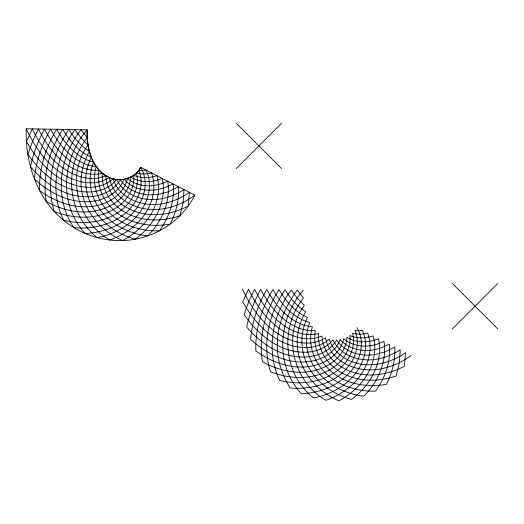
<?xml version="1.0" encoding="UTF-8"?>
<svg xmlns="http://www.w3.org/2000/svg" width="524" height="524" viewBox="0 0 524 524"><rect width="100%" height="100%" fill="white"/><g stroke="black" fill="none" stroke-linecap="round" stroke-linejoin="round"><path stroke-width="0.79" d="M26.22 128.799C37.289 152.779 55.976 177.086 83.395 182.195A80.441 80.441 0 0 0 85.667 182.594A77.637 77.637 0 0 0 90.272 182.784A63.266 63.266 0 0 0 94.582 182.679A58.786 58.786 0 0 0 98.761 181.926A47.677 47.677 0 0 0 102.586 180.918A44.861 44.861 0 0 0 106.162 179.339A36.556 36.556 0 0 0 109.352 177.564C120.448 182.509 135.054 178.402 140.668 167.287A31.695 31.695 0 0 1 142.299 170.411A39.077 39.077 0 0 1 143.694 173.922A37.977 37.977 0 0 1 144.552 177.571A47.566 47.566 0 0 1 145.109 181.566A46.99 46.99 0 0 1 145.063 185.588A59.212 59.212 0 0 1 144.663 189.911A59.127 59.127 0 0 1 143.615 194.122A74.415 74.415 0 0 1 142.181 198.583A74.788 74.788 0 0 1 140.078 202.775A87.187 87.187 0 0 1 139.181 204.399C128.203 223.086 106.261 232.512 85.261 233.501C58.171 204.746 62.002 158.451 87.122 129.828C86.689 147.906 91.543 169.252 109.352 177.557A34.61 34.61 0 0 0 110.191 181.055A42.595 42.595 0 0 0 111.448 184.697A41.147 41.147 0 0 0 113.177 188.116A51.208 51.208 0 0 0 115.352 191.614A49.996 49.996 0 0 0 117.985 194.758A62.507 62.507 0 0 0 121.07 197.921A61.465 61.465 0 0 0 124.568 200.607A76.812 76.812 0 0 0 128.524 203.233A75.915 75.915 0 0 0 132.821 205.257A88.196 88.196 0 0 0 134.544 205.984L137.557 207.163A87.501 87.501 0 0 0 139.371 207.622C158.549 212.973 179.221 206.79 194.836 195.138L140.668 167.287C135.061 178.684 119.865 182.712 108.763 177.302C91.438 169.272 86.486 147.048 87.122 129.828L26.22 128.799C25.237 161.916 36.28 197.024 62.055 218.986C84.993 239.134 118.778 246.182 147.663 235.892A83.722 83.722 0 0 0 194.902 195.17M303.331 290.106C278.205 318.73 274.373 365.025 301.47 393.779C322.47 392.79 344.412 383.365 355.39 364.678A87.187 87.187 0 0 0 356.287 363.06A74.788 74.788 0 0 0 358.39 358.861A74.415 74.415 0 0 0 359.831 354.401A59.127 59.127 0 0 0 360.879 350.189A59.212 59.212 0 0 0 361.272 345.866M236.167 168.617L281.591 123.186M452.376 328.895L497.8 283.464M411.045 355.416C395.43 367.069 374.758 373.252 355.58 367.9A87.501 87.501 0 0 1 353.766 367.442L350.752 366.263A88.196 88.196 0 0 1 349.023 365.536A75.915 75.915 0 0 1 344.726 363.518A76.812 76.812 0 0 1 340.77 360.885A61.465 61.465 0 0 1 337.273 358.206A62.507 62.507 0 0 1 334.188 355.043A49.996 49.996 0 0 1 331.554 351.892A51.208 51.208 0 0 1 329.38 348.394A41.147 41.147 0 0 1 327.651 344.975A42.595 42.595 0 0 1 326.393 341.334A34.807 34.807 0 0 0 329.223 339.094A33.425 33.425 0 0 0 330.513 342.421A41.147 41.147 0 0 0 332.242 345.84A40.145 40.145 0 0 0 334.417 348.964A49.819 49.819 0 0 1 331.554 351.892A51.247 51.247 0 0 1 328.253 354.362A63.967 63.967 0 0 1 324.513 356.746A66.05 66.05 0 0 1 320.426 358.554A80.906 80.906 0 0 1 316.509 360.014L315.92 360.217A82.864 82.864 0 0 1 312.402 360.964C289.693 365.575 266.847 354.525 250.583 339.218C252.142 321.664 258.024 304.726 266.788 289.49C274.622 303.724 285.397 317.557 300.802 323.93A74.198 74.198 0 0 0 304.339 325.306A64.478 64.478 0 0 0 308.453 326.229A53.389 53.389 0 0 0 312.37 326.819A46.931 46.931 0 0 0 311.485 330.572A56.946 56.946 0 0 1 307.378 330.31A64.478 64.478 0 0 1 303.265 329.393A76.995 76.995 0 0 1 299.499 328.319C281.676 321.618 269.277 305.774 260.697 289.386C254.232 301.189 249.404 313.863 246.693 327.055C261.607 344.615 283.576 358.861 307.45 356.896A83.637 83.637 0 0 0 309.239 356.772L310.463 356.543A82.864 82.864 0 0 0 313.981 355.796A68.821 68.821 0 0 0 318.33 354.624A66.05 66.05 0 0 0 322.417 352.816A53.081 53.081 0 0 0 326.085 350.864A51.247 51.247 0 0 0 329.386 348.394A41.193 41.193 0 0 0 332.242 345.84A39.955 39.955 0 0 0 334.653 342.899A32.429 32.429 0 0 0 336.604 339.945A32.075 32.075 0 0 0 338.74 342.775A39.444 39.444 0 0 0 341.334 345.558A38.953 38.953 0 0 0 344.294 347.936A48.509 48.509 0 0 0 347.7 350.196A48.097 48.097 0 0 0 351.401 351.931A60.195 60.195 0 0 0 355.521 353.484A59.913 59.913 0 0 0 359.824 354.401A74.952 74.952 0 0 0 364.521 355.069A74.965 74.965 0 0 0 369.263 355.01A87.135 87.135 0 0 0 371.13 354.912L374.352 354.656A87.737 87.737 0 0 0 376.186 354.27L384.596 352.03L394.795 347.058C395.515 360.008 392.253 372.833 386.411 384.341C365.038 388.356 340.711 383.168 326.007 366.302A79.687 79.687 0 0 1 322.948 362.634L322.614 362.117A80.82 80.82 0 0 1 320.426 358.554A65.926 65.926 0 0 1 318.33 354.624A68.67 68.67 0 0 1 316.771 350.405A55.321 55.321 0 0 1 315.605 346.384A58.655 58.655 0 0 1 314.963 342.198A47.52 47.52 0 0 1 314.669 338.262A51.516 51.516 0 0 1 314.845 334.247A42.215 42.215 0 0 0 318.553 333.572A38.756 38.756 0 0 0 318.5 337.26A47.52 47.52 0 0 0 318.795 341.196A44.645 44.645 0 0 0 319.575 345.008A55.321 55.321 0 0 0 320.74 349.023A52.924 52.924 0 0 0 322.417 352.816A65.926 65.926 0 0 0 324.52 356.746A63.935 63.935 0 0 0 327.133 360.329A79.707 79.707 0 0 1 322.948 362.634A80.906 80.906 0 0 1 319.024 364.095C297.475 371.693 273.574 363.957 255.836 350.857C255.096 329.262 261.751 307.968 272.88 289.595C279.914 301.889 289.294 313.548 302.289 319.83A74.198 74.198 0 0 0 305.826 321.205A62.749 62.749 0 0 0 309.73 322.47A53.586 53.586 0 0 0 308.459 326.229A64.642 64.642 0 0 0 307.378 330.317A57.024 57.024 0 0 0 306.743 334.377M153.84 185.404A75.489 75.489 0 0 0 158.51 184.618A76.746 76.746 0 0 0 163.01 183.112L167.752 181.212C170.896 201.439 161.824 221.744 147.663 235.892C125.4 233.324 103.169 220.473 94.202 199.231A81.652 81.652 0 0 1 93.03 196.493L92.152 193.533A83.565 83.565 0 0 1 91.693 191.804A72.456 72.456 0 0 1 90.698 187.369A77.637 77.637 0 0 1 86.093 187.186C59.402 185.064 38.966 163.717 26.514 141.572L32.311 128.904C42.64 150.342 59.219 171.859 83.526 177.505A80.441 80.441 0 0 0 85.798 177.905A69.43 69.43 0 0 0 90.148 178.481A63.266 63.266 0 0 0 94.458 178.376A51.555 51.555 0 0 0 98.466 177.983A47.677 47.677 0 0 0 102.291 176.981A38.927 38.927 0 0 0 105.776 175.723A36.32 36.32 0 0 0 106.162 179.339A44.645 44.645 0 0 0 106.942 183.151A42.595 42.595 0 0 0 108.199 186.793A42.772 42.772 0 0 0 111.448 184.703A41.193 41.193 0 0 0 114.304 182.149A33.477 33.477 0 0 0 116.721 179.509A32.619 32.619 0 0 0 118.444 182.621A40.145 40.145 0 0 0 120.618 185.745A39.444 39.444 0 0 0 123.212 188.529A49.125 49.125 0 0 0 126.258 191.267A48.509 48.509 0 0 0 129.664 193.526A60.705 60.705 0 0 0 133.515 195.668A60.195 60.195 0 0 0 137.635 197.214A75.292 75.292 0 0 0 142.181 198.583A74.952 74.952 0 0 0 146.877 199.244A87.122 87.122 0 0 0 148.737 199.434L151.96 199.67A87.135 87.135 0 0 0 153.833 199.572C164.634 199.277 174.944 195.282 184.003 189.57L183.21 202.441L179.87 215.724C159.375 222.949 134.504 221.475 117.52 206.901A78.043 78.043 0 0 1 113.977 203.718A79.687 79.687 0 0 1 110.924 200.057A63.935 63.935 0 0 1 108.311 196.474A65.926 65.926 0 0 1 106.208 192.537A52.924 52.924 0 0 1 104.531 188.751A55.321 55.321 0 0 1 103.366 184.73A44.861 44.861 0 0 0 106.942 183.158A42.772 42.772 0 0 0 110.191 181.055A34.807 34.807 0 0 0 113.02 178.815A33.425 33.425 0 0 0 114.304 182.142A41.147 41.147 0 0 0 116.033 185.562A40.145 40.145 0 0 0 118.214 188.686A49.996 49.996 0 0 0 120.841 191.836A49.125 49.125 0 0 0 123.893 194.568A61.465 61.465 0 0 0 127.391 197.247A60.705 60.705 0 0 0 131.242 199.389A75.915 75.915 0 0 0 135.539 201.412A75.292 75.292 0 0 0 140.078 202.775A87.501 87.501 0 0 0 141.893 203.24L145.05 203.96A87.122 87.122 0 0 0 146.91 204.144C161.982 206.011 177.099 200.862 189.419 192.354L188.149 206.011C170.922 215.141 149.556 218.076 131.38 209.947A88.196 88.196 0 0 1 129.657 209.22L125.243 206.639A76.812 76.812 0 0 1 121.286 204.013A78.043 78.043 0 0 1 117.749 200.83A62.507 62.507 0 0 1 114.664 197.666A63.967 63.967 0 0 1 110.924 200.05A79.707 79.707 0 0 1 106.739 202.356M452.376 283.464L497.8 328.895M236.167 123.186L281.591 168.617M120.396 179.667A32.075 32.075 0 0 0 122.537 182.496A39.444 39.444 0 0 0 125.125 185.28A38.953 38.953 0 0 0 128.085 187.657A48.509 48.509 0 0 0 131.491 189.917A48.097 48.097 0 0 0 135.192 191.653A60.195 60.195 0 0 0 139.312 193.205A59.913 59.913 0 0 0 143.622 194.122A74.952 74.952 0 0 0 148.318 194.79A74.965 74.965 0 0 0 153.054 194.732A87.135 87.135 0 0 0 154.927 194.633L158.15 194.378A87.737 87.737 0 0 0 159.977 193.991L168.394 191.751L178.586 186.78C179.313 199.729 176.044 212.554 170.202 224.062C148.836 228.078 124.509 222.89 109.798 206.024A79.687 79.687 0 0 1 106.739 202.356L106.405 201.838A80.82 80.82 0 0 1 104.224 198.275A65.926 65.926 0 0 1 102.121 194.345A68.67 68.67 0 0 1 100.569 190.127A55.321 55.321 0 0 1 99.403 186.105A58.655 58.655 0 0 1 98.754 181.92A47.52 47.52 0 0 1 98.46 177.983A51.516 51.516 0 0 1 98.636 173.968A42.169 42.169 0 0 1 99.121 170.234A46.839 46.839 0 0 1 95.27 170.287A56.946 56.946 0 0 1 91.176 170.031A64.478 64.478 0 0 1 87.056 169.114M242.429 289.078C253.498 313.057 272.185 337.364 299.604 342.473A80.441 80.441 0 0 0 301.87 342.873A77.637 77.637 0 0 0 306.481 343.063A63.266 63.266 0 0 0 310.791 342.958A58.786 58.786 0 0 0 314.963 342.205A47.677 47.677 0 0 0 318.795 341.196A44.861 44.861 0 0 0 322.371 339.618A36.556 36.556 0 0 0 325.561 337.842A34.61 34.61 0 0 0 326.4 341.334A42.772 42.772 0 0 1 323.144 343.43A44.861 44.861 0 0 1 319.575 345.008A55.511 55.511 0 0 1 315.612 346.384A58.786 58.786 0 0 1 311.433 347.137A72.554 72.554 0 0 1 306.907 347.648A77.637 77.637 0 0 1 302.296 347.464C275.611 345.342 255.175 323.996 242.717 301.85L248.52 289.183C258.843 310.621 275.428 332.137 299.735 337.784A80.441 80.441 0 0 0 302.007 338.183A80.493 80.493 0 0 0 301.909 340.489L301.87 342.873A77.611 77.611 0 0 0 302.302 347.464L303.023 352.344A83.565 83.565 0 0 0 303.488 354.073C309.127 376.9 329.419 393.478 351.525 399.426C367.055 387.884 379.049 370.114 379.572 350.314A87.587 87.587 0 0 0 379.658 348.46L379.219 343.39A76.635 76.635 0 0 0 378.544 338.707A76.746 76.746 0 0 1 374.044 340.214A61.38 61.38 0 0 1 369.78 341.334A60.345 60.345 0 0 1 365.405 341.766A48.201 48.201 0 0 1 361.318 341.851A47.861 47.861 0 0 1 357.276 341.294A38.449 38.449 0 0 1 353.576 340.436A38.455 38.455 0 0 1 350.052 339.021A31.342 31.342 0 0 1 346.921 337.364A30.457 30.457 0 0 1 346.508 340.816A37.669 37.669 0 0 1 345.676 344.451A38.219 38.219 0 0 1 344.294 347.936A47.841 47.841 0 0 1 342.46 351.545A48.706 48.706 0 0 1 340.096 354.846A61.111 61.111 0 0 1 337.273 358.2A62.356 62.356 0 0 1 333.958 361.108A77.925 77.925 0 0 1 330.186 363.997A79.707 79.707 0 0 1 326.007 366.296C305.97 376.664 281.499 372.387 262.478 361.763C258.28 336.677 265.393 310.876 278.971 289.693C285.429 300.383 293.689 310.634 305.099 316.26A73.845 73.845 0 0 0 307.464 317.433A62.959 62.959 0 0 0 305.833 321.205A74.375 74.375 0 0 0 304.516 324.775L304.339 325.306A64.642 64.642 0 0 0 303.265 329.393A77.133 77.133 0 0 0 302.492 333.238L302.394 333.808A69.495 69.495 0 0 0 302.007 338.183M86.093 187.186L86.82 192.066A83.565 83.565 0 0 0 87.279 193.795C92.918 216.622 113.21 233.2 135.316 239.147C150.853 227.606 162.84 209.836 163.364 190.035A87.587 87.587 0 0 0 163.455 188.182L163.016 183.112A76.635 76.635 0 0 0 162.335 178.429A76.746 76.746 0 0 1 157.835 179.935A61.38 61.38 0 0 1 153.578 181.055A60.345 60.345 0 0 1 149.196 181.487A48.201 48.201 0 0 1 145.115 181.573A47.861 47.861 0 0 1 141.067 181.016A38.449 38.449 0 0 1 137.373 180.158A38.455 38.455 0 0 1 133.843 178.743A31.342 31.342 0 0 1 130.712 177.086M133.574 182.457A37.394 37.394 0 0 0 133.849 178.743A30.222 30.222 0 0 0 133.725 175.278A31.329 31.329 0 0 0 137.072 176.437A38.449 38.449 0 0 0 140.766 177.295A38.697 38.697 0 0 0 144.552 177.564A48.201 48.201 0 0 0 148.633 177.485A49.033 49.033 0 0 0 152.654 176.758A61.38 61.38 0 0 0 156.918 175.638A61.197 61.197 0 0 1 157.835 179.935A76.635 76.635 0 0 1 158.51 184.618A75.174 75.174 0 0 1 158.477 189.321A87.587 87.587 0 0 1 158.392 191.175L158.15 194.378A86.886 86.886 0 0 1 157.776 196.192C154.239 215.678 139.698 231.418 122.629 240.536C98.676 230.357 79.576 206.148 81.096 179.332A80.493 80.493 0 0 1 81.194 177.027L81.967 171.708A77.133 77.133 0 0 1 82.74 167.863L84.259 162.905A74.375 74.375 0 0 1 85.569 159.335L88.176 153.755A73.969 73.969 0 0 1 89.427 151.423C80.834 145.986 74.212 138.061 68.854 129.52C52.695 153.146 45.523 183.669 54.267 211.441C74.474 219.445 99.311 220.1 117.52 206.901A77.925 77.925 0 0 0 121.293 204.013A76.563 76.563 0 0 0 124.568 200.607A61.111 61.111 0 0 0 127.391 197.253A60.155 60.155 0 0 0 129.664 193.526A47.841 47.841 0 0 0 131.498 189.924A47.225 47.225 0 0 0 132.749 186.099A37.669 37.669 0 0 0 133.581 182.457M152.661 176.758A61.197 61.197 0 0 1 153.571 181.055A59.841 59.841 0 0 1 153.833 185.404A75.174 75.174 0 0 1 153.801 190.107A74.965 74.965 0 0 1 149.058 190.166A59.913 59.913 0 0 1 144.67 189.911M152.654 176.765A48.804 48.804 0 0 0 151.502 172.855A49.033 49.033 0 0 1 147.48 173.588A39.346 39.346 0 0 1 143.694 173.929A38.697 38.697 0 0 1 139.915 173.654A31.506 31.506 0 0 1 136.423 173.031A30.281 30.281 0 0 1 137.072 176.437A37.466 37.466 0 0 1 137.367 180.151A37.394 37.394 0 0 1 137.105 183.872A46.911 46.911 0 0 1 136.443 187.834M153.84 185.404A60.345 60.345 0 0 1 149.458 185.837A59.913 59.913 0 0 1 145.063 185.588A47.861 47.861 0 0 1 141.022 185.037A47.867 47.867 0 0 1 137.105 183.872A38.455 38.455 0 0 1 133.581 182.463M148.312 194.79A74.5 74.5 0 0 0 149.065 190.16A59.212 59.212 0 0 0 149.458 185.837A59.841 59.841 0 0 0 149.196 181.487A47.566 47.566 0 0 0 148.639 177.485A48.804 48.804 0 0 0 147.48 173.588A39.077 39.077 0 0 0 146.085 170.071A39.346 39.346 0 0 1 142.299 170.411A31.977 31.977 0 0 1 138.755 170.359A30.733 30.733 0 0 1 139.908 173.654A37.977 37.977 0 0 1 140.766 177.295A37.466 37.466 0 0 1 141.067 181.016A46.99 46.99 0 0 1 141.015 185.031A46.911 46.911 0 0 1 140.36 188.994A59.127 59.127 0 0 1 139.312 193.205A59.474 59.474 0 0 1 137.635 197.221A74.788 74.788 0 0 1 135.533 201.412A75.528 75.528 0 0 1 132.814 205.257C119.407 223.185 95.46 229.761 73.917 227.645C53.494 197.843 59.16 157.076 81.03 129.723L87.305 137.779C63.286 167.189 67.02 213.949 97.326 237.667C116.354 233.894 134.897 223.139 144.152 205.578A87.187 87.187 0 0 0 145.05 203.96L146.235 200.987A86.801 86.801 0 0 0 146.877 199.251A74.415 74.415 0 0 0 148.318 194.79M144.67 189.911A59.913 59.913 0 0 1 140.36 189A47.867 47.867 0 0 1 136.443 187.834A48.097 48.097 0 0 1 132.749 186.099A38.632 38.632 0 0 1 129.467 184.179M136.45 187.834A47.225 47.225 0 0 1 135.192 191.66A59.474 59.474 0 0 1 133.509 195.668A60.155 60.155 0 0 1 131.236 199.389A75.528 75.528 0 0 1 128.518 203.233A76.563 76.563 0 0 1 125.243 206.639C109.261 222.386 84.593 225.372 63.528 220.231C49.308 190.808 56.035 155.307 74.945 129.625L81.227 138.159L88.091 144.971C65.592 175.573 77.152 221.665 109.876 240.031C128.111 233.521 144.847 220.139 151.325 201.406A86.801 86.801 0 0 0 151.96 199.67L152.687 196.552A86.886 86.886 0 0 0 153.054 194.738A74.5 74.5 0 0 0 153.807 190.107A75.489 75.489 0 0 0 158.477 189.321A87.737 87.737 0 0 0 160.311 188.935L164.615 187.743L173.169 183.996C174.905 200.718 169.147 217.388 159.381 230.829C137.426 231.588 113.944 222.621 101.898 203.495A80.82 80.82 0 0 1 99.711 199.939L98.938 198.255A81.652 81.652 0 0 1 97.772 195.518A68.67 68.67 0 0 1 96.213 191.299A72.456 72.456 0 0 1 95.224 186.865A58.655 58.655 0 0 1 94.582 182.679A63.227 63.227 0 0 1 94.458 178.376A51.516 51.516 0 0 1 94.634 174.354A57.024 57.024 0 0 1 95.27 170.293A46.931 46.931 0 0 1 96.161 166.54A53.389 53.389 0 0 1 92.25 165.944A64.478 64.478 0 0 1 88.13 165.027A74.198 74.198 0 0 1 84.6 163.652C69.188 157.279 58.419 143.438 50.579 129.212C41.815 144.447 35.933 161.385 34.374 178.939C50.638 194.247 73.484 205.29 96.193 200.685A82.864 82.864 0 0 0 99.717 199.939L100.3 199.736A80.906 80.906 0 0 0 104.224 198.275A66.05 66.05 0 0 0 108.311 196.474A63.967 63.967 0 0 0 112.051 194.083M133.581 182.457A38.632 38.632 0 0 1 130.299 180.538A30.457 30.457 0 0 0 130.718 177.086M106.739 202.356A80.906 80.906 0 0 1 102.822 203.816C81.266 211.421 57.365 203.679 39.634 190.579C38.887 168.983 45.549 147.689 56.671 129.317C63.705 141.611 73.085 153.27 86.087 159.551A74.198 74.198 0 0 0 89.617 160.927A62.959 62.959 0 0 1 91.255 157.154A73.845 73.845 0 0 1 88.89 155.982C77.48 150.355 69.22 140.105 62.762 129.415C49.184 150.598 42.071 176.398 46.269 201.485C65.297 212.115 89.761 216.379 109.798 206.024A79.707 79.707 0 0 0 113.983 203.718A77.925 77.925 0 0 0 117.749 200.83A62.356 62.356 0 0 0 121.07 197.928A61.111 61.111 0 0 0 123.893 194.574A48.706 48.706 0 0 0 126.258 191.267A47.841 47.841 0 0 0 128.092 187.664A38.219 38.219 0 0 0 129.474 184.179A37.669 37.669 0 0 0 130.306 180.538A31.473 31.473 0 0 1 127.45 178.435A30.929 30.929 0 0 1 126.507 181.795A38.219 38.219 0 0 1 125.125 185.28A38.979 38.979 0 0 1 123.206 188.535A48.706 48.706 0 0 1 120.841 191.836A49.819 49.819 0 0 1 117.979 194.758A62.356 62.356 0 0 1 114.664 197.666M129.474 184.173A38.953 38.953 0 0 1 126.507 181.795A31.715 31.715 0 0 1 123.992 179.3A31.591 31.591 0 0 1 122.531 182.496A38.979 38.979 0 0 1 120.618 185.745A39.955 39.955 0 0 1 118.208 188.686A49.819 49.819 0 0 1 115.346 191.614A51.247 51.247 0 0 1 112.051 194.083A63.935 63.935 0 0 0 114.664 197.666M120.396 179.667A32.429 32.429 0 0 1 118.437 182.621A39.955 39.955 0 0 1 116.033 185.562A41.193 41.193 0 0 1 113.177 188.109A51.247 51.247 0 0 1 109.876 190.585A53.081 53.081 0 0 1 106.208 192.531A66.05 66.05 0 0 1 102.121 194.339A68.821 68.821 0 0 1 97.772 195.518A82.864 82.864 0 0 1 94.255 196.264L93.03 196.493A83.637 83.637 0 0 1 91.248 196.618C67.367 198.583 45.398 184.337 30.484 166.776C33.195 153.584 38.023 140.91 44.494 129.107C53.068 145.495 65.467 161.34 83.296 168.04A76.995 76.995 0 0 0 87.056 169.114A77.133 77.133 0 0 0 86.283 172.959L86.185 173.529A69.495 69.495 0 0 0 85.798 177.905A80.493 80.493 0 0 0 85.7 180.21L85.667 182.594A77.611 77.611 0 0 0 86.093 187.186M112.051 194.083A51.208 51.208 0 0 1 109.876 190.585A52.924 52.924 0 0 1 108.199 186.799M108.199 186.799A53.081 53.081 0 0 1 104.531 188.745A55.511 55.511 0 0 1 100.569 190.12A68.821 68.821 0 0 1 96.22 191.299M96.22 191.299A72.554 72.554 0 0 1 91.693 191.804A83.637 83.637 0 0 1 89.905 191.935C64.007 192.786 41.855 174.597 27.896 154.272L32.593 141.192L38.403 129.009C47.769 147.578 61.819 165.97 82.419 172.455A76.995 76.995 0 0 0 86.185 173.529A69.43 69.43 0 0 0 90.534 174.099A56.946 56.946 0 0 0 94.634 174.361A51.555 51.555 0 0 0 98.643 173.968A42.215 42.215 0 0 0 102.344 173.293A38.756 38.756 0 0 0 102.291 176.981A47.52 47.52 0 0 0 102.593 180.918A44.645 44.645 0 0 0 103.366 184.73M103.366 184.736A55.511 55.511 0 0 1 99.403 186.105A58.786 58.786 0 0 1 95.224 186.858A72.554 72.554 0 0 1 90.698 187.369A77.611 77.611 0 0 1 90.272 182.778A63.227 63.227 0 0 1 90.148 178.474A69.495 69.495 0 0 1 90.534 174.099A57.024 57.024 0 0 1 91.169 170.038A64.642 64.642 0 0 1 92.244 165.944A53.586 53.586 0 0 1 93.521 162.185A62.749 62.749 0 0 1 89.624 160.92A74.375 74.375 0 0 0 88.314 164.497L88.13 165.027A64.642 64.642 0 0 0 87.063 169.114M314.852 334.247A51.555 51.555 0 0 1 310.843 334.633A56.946 56.946 0 0 1 306.743 334.377A69.43 69.43 0 0 1 302.394 333.808A76.995 76.995 0 0 1 298.628 332.733C278.028 326.249 263.972 307.857 254.612 289.287L248.802 301.47L244.105 314.551C258.063 334.875 280.216 353.065 306.114 352.213A83.637 83.637 0 0 0 307.896 352.082A72.554 72.554 0 0 0 312.422 351.578A68.821 68.821 0 0 0 316.778 350.405A55.511 55.511 0 0 0 320.74 349.03A53.081 53.081 0 0 0 324.408 347.078A42.772 42.772 0 0 0 327.657 344.982A41.193 41.193 0 0 0 330.513 342.427A33.477 33.477 0 0 0 332.93 339.788A32.619 32.619 0 0 0 334.653 342.899A40.145 40.145 0 0 0 336.827 346.023A39.444 39.444 0 0 0 339.421 348.807A49.125 49.125 0 0 0 342.467 351.545A48.509 48.509 0 0 0 345.873 353.805A60.705 60.705 0 0 0 349.724 355.947A60.195 60.195 0 0 0 353.844 357.492A75.292 75.292 0 0 0 358.39 358.861A74.952 74.952 0 0 0 363.086 359.523A87.122 87.122 0 0 0 364.946 359.713L368.169 359.949A87.135 87.135 0 0 0 370.036 359.85C380.837 359.556 391.153 355.56 400.212 349.849L399.412 362.719L396.079 376.003C375.584 383.227 350.713 381.754 333.729 367.18A78.043 78.043 0 0 1 330.186 363.997A79.687 79.687 0 0 1 327.127 360.335A63.967 63.967 0 0 0 330.873 357.944A62.356 62.356 0 0 0 334.188 355.043A49.819 49.819 0 0 0 337.05 352.115A48.706 48.706 0 0 0 339.421 348.814A38.979 38.979 0 0 0 341.334 345.558A38.219 38.219 0 0 0 342.722 342.074A30.929 30.929 0 0 0 343.659 338.707A31.473 31.473 0 0 0 346.515 340.816A38.632 38.632 0 0 0 349.79 342.735A38.455 38.455 0 0 0 353.314 344.144A47.867 47.867 0 0 0 357.23 345.309A47.861 47.861 0 0 0 361.272 345.86A59.913 59.913 0 0 0 365.667 346.115A60.345 60.345 0 0 0 370.042 345.683A75.489 75.489 0 0 0 374.719 344.897A76.635 76.635 0 0 0 374.044 340.214A61.197 61.197 0 0 0 373.127 335.923A61.38 61.38 0 0 1 368.863 337.043A61.197 61.197 0 0 1 369.78 341.334A59.841 59.841 0 0 1 370.042 345.683A75.174 75.174 0 0 1 370.01 350.386A74.5 74.5 0 0 1 369.263 355.01A86.886 86.886 0 0 1 368.896 356.831L368.169 359.949A86.801 86.801 0 0 1 367.527 361.684C361.056 380.417 344.32 393.799 326.079 400.31C293.361 381.944 281.801 335.851 304.3 305.25L297.436 298.438L291.148 289.903C272.244 315.586 265.511 351.087 279.737 380.509C300.802 385.651 325.463 382.658 341.452 366.918A76.563 76.563 0 0 0 344.733 363.518A75.528 75.528 0 0 0 347.451 359.674A60.155 60.155 0 0 0 349.724 355.947A59.474 59.474 0 0 0 351.401 351.938A47.225 47.225 0 0 0 352.659 348.113A46.911 46.911 0 0 0 353.314 344.15A37.394 37.394 0 0 0 353.582 340.43M314.852 334.247A42.169 42.169 0 0 1 315.324 330.513A46.839 46.839 0 0 1 311.479 330.565A57.024 57.024 0 0 0 310.843 334.633A51.516 51.516 0 0 0 310.667 338.655A63.227 63.227 0 0 0 310.791 342.958A58.655 58.655 0 0 0 311.433 347.143A72.456 72.456 0 0 0 312.428 351.578A68.67 68.67 0 0 0 313.981 355.796A81.652 81.652 0 0 0 315.147 358.534L315.92 360.217A80.82 80.82 0 0 0 318.101 363.774C330.153 382.906 353.635 391.86 375.59 391.107C385.356 377.666 391.107 360.99 389.378 344.275L380.824 348.021L376.514 349.213A87.737 87.737 0 0 1 374.686 349.6A75.489 75.489 0 0 1 370.01 350.386M306.743 334.377A69.495 69.495 0 0 0 306.357 338.753A63.227 63.227 0 0 0 306.481 343.056A77.611 77.611 0 0 0 306.907 347.648M302.007 338.183A69.43 69.43 0 0 0 306.357 338.759A63.266 63.266 0 0 0 310.667 338.655A51.555 51.555 0 0 0 314.669 338.262A47.677 47.677 0 0 0 318.5 337.26A38.927 38.927 0 0 0 321.978 336.002A36.32 36.32 0 0 0 322.371 339.618A44.645 44.645 0 0 0 323.151 343.43A42.595 42.595 0 0 0 324.408 347.071A52.924 52.924 0 0 0 326.092 350.864A51.208 51.208 0 0 0 328.26 354.362A63.935 63.935 0 0 0 330.873 357.944A62.507 62.507 0 0 0 333.958 361.108A78.043 78.043 0 0 0 337.495 364.285A76.812 76.812 0 0 0 341.452 366.918L345.86 369.499A88.196 88.196 0 0 0 347.589 370.226C365.765 378.354 387.131 375.42 404.358 366.289L405.628 352.632C393.308 361.141 378.19 366.289 363.119 364.422A87.122 87.122 0 0 1 361.252 364.232L358.102 363.518A87.501 87.501 0 0 1 356.287 363.06A75.292 75.292 0 0 1 351.742 361.698A75.915 75.915 0 0 1 347.445 359.674A60.705 60.705 0 0 1 343.593 357.532A61.465 61.465 0 0 1 340.096 354.853A49.125 49.125 0 0 1 337.05 352.115A49.996 49.996 0 0 1 334.417 348.971A39.955 39.955 0 0 0 336.827 346.03A38.979 38.979 0 0 0 338.74 342.775A31.591 31.591 0 0 0 340.2 339.578M306.907 347.648A72.456 72.456 0 0 0 307.902 352.082A83.565 83.565 0 0 0 308.361 353.811L309.239 356.772A81.652 81.652 0 0 0 310.411 359.51C319.378 380.751 341.609 393.603 363.872 396.17C378.033 382.016 387.105 361.717 383.961 341.491L379.219 343.39A76.746 76.746 0 0 1 374.719 344.897M340.194 339.578A31.715 31.715 0 0 0 342.716 342.074A38.953 38.953 0 0 0 345.683 344.451A38.632 38.632 0 0 0 348.958 346.371A48.097 48.097 0 0 0 352.652 348.106A47.867 47.867 0 0 0 356.569 349.272A59.913 59.913 0 0 0 360.872 350.189A59.913 59.913 0 0 0 365.267 350.438A74.965 74.965 0 0 0 370.01 350.386M350.058 339.021A37.394 37.394 0 0 1 349.783 342.735A37.669 37.669 0 0 1 348.951 346.377A47.225 47.225 0 0 1 347.7 350.202A47.841 47.841 0 0 1 345.866 353.805A60.155 60.155 0 0 1 343.593 357.532A61.111 61.111 0 0 1 340.77 360.885A76.563 76.563 0 0 1 337.495 364.285A77.925 77.925 0 0 1 333.723 367.173C315.52 380.385 290.682 379.717 270.469 371.719C261.731 343.941 268.904 313.424 285.063 289.798C290.42 298.339 297.036 306.265 305.636 311.701A73.969 73.969 0 0 0 304.385 314.033L301.778 319.614A74.375 74.375 0 0 0 300.468 323.184L298.949 328.142A77.133 77.133 0 0 0 298.176 331.987L297.403 337.305A80.493 80.493 0 0 0 297.305 339.611C295.778 366.427 314.878 390.635 338.838 400.814C355.907 391.697 370.448 375.957 373.985 356.471A86.886 86.886 0 0 0 374.352 354.656L374.594 351.453A87.587 87.587 0 0 0 374.686 349.6A75.174 75.174 0 0 0 374.726 344.897M353.576 340.43A37.466 37.466 0 0 0 353.281 336.716A30.281 30.281 0 0 0 352.632 333.303A31.506 31.506 0 0 0 356.117 333.926A38.697 38.697 0 0 0 359.903 334.201A39.346 39.346 0 0 0 363.689 333.86A49.033 49.033 0 0 0 367.71 333.133A48.804 48.804 0 0 1 368.863 337.037M350.052 339.021A30.222 30.222 0 0 0 349.934 335.556A31.329 31.329 0 0 0 353.281 336.716A38.449 38.449 0 0 0 356.975 337.574A38.697 38.697 0 0 0 360.761 337.842A48.201 48.201 0 0 0 364.842 337.764A49.033 49.033 0 0 0 368.863 337.037M361.272 345.866A46.99 46.99 0 0 0 361.324 341.844A47.566 47.566 0 0 0 360.761 337.849A37.977 37.977 0 0 0 359.909 334.201A39.077 39.077 0 0 0 358.514 330.69A31.695 31.695 0 0 0 356.877 327.566M277.32 343.764C276.868 359.385 281.905 374.752 290.126 387.924C311.669 390.039 335.609 383.457 349.023 365.536A75.528 75.528 0 0 0 351.742 361.698A74.788 74.788 0 0 0 353.844 357.499A59.474 59.474 0 0 0 355.521 353.484A59.127 59.127 0 0 0 356.569 349.272A46.911 46.911 0 0 0 357.23 345.309A46.99 46.99 0 0 0 357.276 341.294A37.466 37.466 0 0 0 356.982 337.574A37.977 37.977 0 0 0 356.124 333.932A30.733 30.733 0 0 0 354.971 330.637A31.977 31.977 0 0 0 358.508 330.69A39.346 39.346 0 0 0 362.294 330.349A39.077 39.077 0 0 1 363.682 333.867A48.804 48.804 0 0 1 364.842 337.77A47.566 47.566 0 0 1 365.398 341.766A59.841 59.841 0 0 1 365.66 346.115A59.212 59.212 0 0 1 365.267 350.438A74.5 74.5 0 0 1 364.521 355.069A74.415 74.415 0 0 1 363.08 359.529A86.801 86.801 0 0 1 362.444 361.265L361.252 364.232A87.187 87.187 0 0 1 360.355 365.857C351.106 383.417 332.563 394.172 313.535 397.945C283.222 374.228 279.488 327.467 303.514 298.058L297.239 290.001C285.881 305.616 277.399 324.166 277.32 343.764"/></g></svg>
